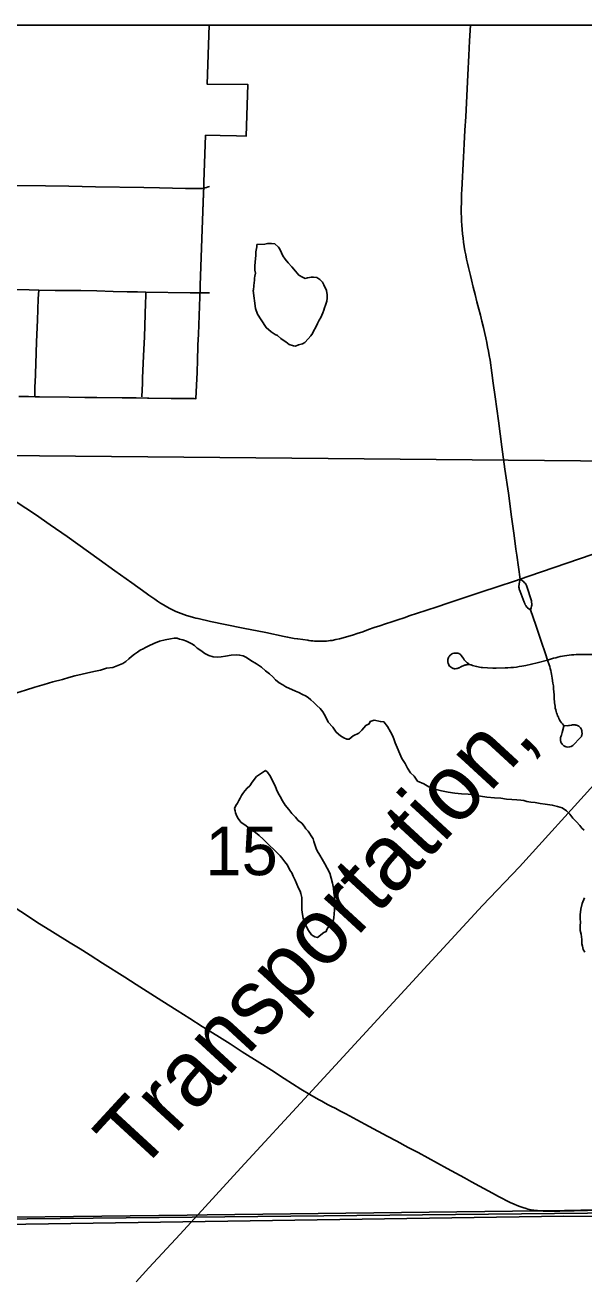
# Model space of a CAD drawing. Extents: x 0 to 34, y 0 to 22.
# Drawn here: x 6.162 to 6.642, y 19.822 to 20.9 of the extents above; entities that cross this region are included whole.
import ezdxf

# ---------------------------------------------------------------- set-up
doc = ezdxf.new("R2010")
doc.units = 0
for name, color, linetype in [('GM_X_City_Street', 7, 'Continuous'), ('GM_X_Corporation', 7, 'Continuous'), ('GM_X_County_Road', 7, 'Continuous'), ('GM_X_Minor_Lake', 7, 'Continuous'), ('GM_X_Minor_River', 7, 'Continuous'), ('GM_X_Rail_Line', 7, 'Continuous'), ('GM_X_Rail_Line_Text', 7, 'Continuous'), ('GM_X_Section_Text', 7, 'Continuous'), ('SH_Data', 7, 'Continuous')]:
    doc.layers.add(name, color=color, linetype=linetype)

msp = doc.modelspace()

# ---------------------------------------------------------------- linework, layer by layer
at = {"layer": 'GM_X_City_Street'}
msp.add_line((6.3123, 20.6697), (6.3204, 20.6696), dxfattribs=at)
for points in [[(6.5876, 20.4232), (6.5847, 20.4438), (6.5839, 20.4492), (6.5824, 20.4607), (6.5802, 20.477), (6.5774, 20.4973), (6.5745, 20.5178), (6.5719, 20.5371), (6.5688, 20.5596), (6.566, 20.5801), (6.5644, 20.5919), (6.5633, 20.6007), (6.5617, 20.6118), (6.561, 20.6156), (6.5603, 20.6194), (6.5596, 20.6232), (6.5588, 20.627), (6.558, 20.6308), (6.5572, 20.6346), (6.5559, 20.6398), (6.5546, 20.6451), (6.5534, 20.6503), (6.5521, 20.6555), (6.5504, 20.6618), (6.5488, 20.6682), (6.5472, 20.6745), (6.5457, 20.6809), (6.5448, 20.6844), (6.5439, 20.6879), (6.543, 20.6915), (6.5422, 20.695), (6.5414, 20.6986), (6.5407, 20.7022), (6.54, 20.7058), (6.5394, 20.7094), (6.5389, 20.7131), (6.5385, 20.7167), (6.538, 20.7204), (6.5377, 20.724), (6.5374, 20.7277), (6.5371, 20.7314), (6.537, 20.7347), (6.5369, 20.7381), (6.537, 20.7515), (6.5372, 20.7549), (6.5374, 20.7583), (6.5388, 20.7862), (6.5395, 20.7978), (6.5401, 20.8095), (6.5407, 20.8211), (6.5425, 20.8571), (6.5434, 20.8738), (6.5441, 20.8863), (6.5448, 20.9)], [(5.8462, 20.7635), (5.8689, 20.7637), (5.9069, 20.7639), (5.9308, 20.7641), (5.9497, 20.7642), (5.9829, 20.7645), (6.0222, 20.7645), (6.0504, 20.7641), (6.0655, 20.7639), (6.0959, 20.7632), (6.1213, 20.7628), (6.1367, 20.7625), (6.1542, 20.7621), (6.1793, 20.7616), (6.1993, 20.7613), (6.2222, 20.7609), (6.2638, 20.7602), (6.2774, 20.7599), (6.2998, 20.7594), (6.3115, 20.7593), (6.3137, 20.7594), (6.3148, 20.7595), (6.3156, 20.7598)], [(6.3156, 20.7598), (6.3164, 20.7599), (6.3179, 20.7603), (6.3191, 20.7607), (6.3203, 20.761)], [(6.0183, 20.6756), (6.0408, 20.675), (6.061, 20.6746), (6.0787, 20.674), (6.0949, 20.6736), (6.1122, 20.6733), (6.1466, 20.6726), (6.1652, 20.6722), (6.1734, 20.672), (6.1877, 20.6717), (6.2097, 20.6715), (6.2235, 20.6712), (6.2374, 20.6709), (6.2496, 20.6706), (6.2584, 20.6704), (6.2656, 20.6703), (6.3038, 20.6697), (6.3123, 20.6697)], [(6.17, 20.5804), (6.1702, 20.59), (6.1703, 20.592), (6.1709, 20.6086), (6.1716, 20.6274), (6.1723, 20.646), (6.1731, 20.6646), (6.1734, 20.672)], [(6.2621, 20.5802), (6.2626, 20.5919), (6.2628, 20.5963), (6.2637, 20.6155), (6.2644, 20.6317), (6.2654, 20.6606), (6.2655, 20.6671), (6.2656, 20.6703)], [(6.5964, 20.3969), (6.5949, 20.3978), (6.5939, 20.3987), (6.5933, 20.3993), (6.5928, 20.3999), (6.5923, 20.4006), (6.5919, 20.4013), (6.5915, 20.4024), (6.5911, 20.4035), (6.5875, 20.4128), (6.5871, 20.414), (6.5868, 20.4148), (6.5867, 20.4155), (6.5865, 20.4164), (6.5864, 20.4171), (6.5866, 20.4191), (6.5869, 20.4209), (6.5876, 20.4232)], [(6.5964, 20.3969), (6.5971, 20.3985), (6.5974, 20.4), (6.5976, 20.4009), (6.5972, 20.4047), (6.5933, 20.4169), (6.5929, 20.4179), (6.5924, 20.4189), (6.592, 20.4197), (6.5914, 20.4202), (6.5906, 20.4211), (6.5893, 20.4221), (6.5876, 20.4232)], [(6.6252, 20.2969), (6.6236, 20.2914), (6.623, 20.2892), (6.6227, 20.2884), (6.6225, 20.2877), (6.6224, 20.2872), (6.6223, 20.2867), (6.6222, 20.2856), (6.6222, 20.2846), (6.6223, 20.2841), (6.6225, 20.2836), (6.6226, 20.2831), (6.6228, 20.2826), (6.6231, 20.2822), (6.6236, 20.2813), (6.624, 20.2809), (6.6243, 20.2806), (6.6247, 20.2802), (6.6251, 20.2799), (6.6256, 20.2797), (6.6261, 20.2794), (6.6265, 20.2792), (6.627, 20.2791), (6.6275, 20.2789), (6.6286, 20.2788), (6.6301, 20.2789), (6.6315, 20.2793), (6.6329, 20.2801), (6.6396, 20.2871), (6.6402, 20.288), (6.6404, 20.2885), (6.6406, 20.289), (6.6407, 20.2895), (6.6408, 20.29), (6.6407, 20.2926), (6.6406, 20.2931), (6.6404, 20.2936), (6.6402, 20.294), (6.64, 20.2945), (6.6394, 20.2954), (6.639, 20.2958), (6.6387, 20.2961), (6.6383, 20.2965), (6.6379, 20.2968), (6.6374, 20.2971), (6.637, 20.2973), (6.636, 20.2977), (6.6355, 20.2978), (6.635, 20.2979), (6.6345, 20.298), (6.6336, 20.2979), (6.6326, 20.2979), (6.6316, 20.2977), (6.6301, 20.2975), (6.629, 20.2973), (6.6281, 20.2972), (6.625, 20.2975), (6.6247, 20.2977), (6.6239, 20.2987), (6.6232, 20.2997), (6.6223, 20.3009), (6.6215, 20.3022), (6.6209, 20.3034), (6.6204, 20.3045), (6.6198, 20.3057), (6.6194, 20.307), (6.6189, 20.3082), (6.6185, 20.3095), (6.6182, 20.3109), (6.6178, 20.3124), (6.6176, 20.3139), (6.6173, 20.3153), (6.6171, 20.3168), (6.617, 20.3183), (6.6169, 20.3198), (6.6167, 20.3238), (6.6165, 20.3264), (6.6163, 20.3289), (6.6161, 20.3314), (6.6158, 20.3339), (6.6152, 20.3381), (6.6149, 20.3398), (6.6146, 20.3414), (6.6142, 20.3431), (6.6139, 20.3448), (6.6134, 20.3464), (6.613, 20.3481), (6.6124, 20.3497), (6.6112, 20.3537), (6.6094, 20.3591), (6.6056, 20.3699), (6.601, 20.3837), (6.5964, 20.3969)], [(6.5437, 20.3501), (6.5425, 20.3509), (6.5419, 20.3514), (6.5413, 20.3519), (6.5404, 20.3529), (6.5395, 20.354), (6.5387, 20.3551), (6.5379, 20.3562), (6.5368, 20.3577), (6.5365, 20.3581), (6.5362, 20.3584), (6.5358, 20.3587), (6.5354, 20.359), (6.535, 20.3592), (6.5345, 20.3594), (6.5341, 20.3595), (6.5333, 20.3596), (6.5322, 20.3597), (6.5305, 20.3596), (6.5295, 20.3593), (6.5291, 20.359), (6.5286, 20.3588), (6.5282, 20.3585), (6.5274, 20.3579), (6.527, 20.3575), (6.5267, 20.3571), (6.5262, 20.3564), (6.5259, 20.3558), (6.5256, 20.355), (6.5254, 20.3543), (6.5254, 20.3538), (6.5253, 20.3526), (6.5254, 20.3517), (6.5255, 20.3512), (6.5257, 20.3507), (6.5261, 20.3498), (6.5263, 20.3493), (6.5269, 20.3485), (6.5273, 20.3481), (6.5277, 20.3478), (6.5281, 20.3475), (6.5285, 20.3472), (6.5289, 20.3469), (6.5299, 20.3465), (6.5304, 20.3464), (6.531, 20.3462), (6.5317, 20.3462), (6.5328, 20.3463), (6.5335, 20.3464), (6.5341, 20.3466), (6.5348, 20.3469), (6.5354, 20.3471), (6.536, 20.3475), (6.5372, 20.3482), (6.5378, 20.3485), (6.5384, 20.3488), (6.539, 20.3491), (6.5396, 20.3493), (6.5402, 20.3494), (6.5409, 20.3496), (6.5416, 20.3497), (6.5424, 20.3498), (6.5432, 20.3498), (6.5448, 20.3497), (6.5455, 20.3495), (6.5467, 20.349), (6.5478, 20.3487), (6.549, 20.3483), (6.5502, 20.348), (6.5515, 20.3478), (6.5527, 20.3475), (6.5539, 20.3474), (6.5552, 20.3472), (6.5596, 20.3469), (6.5641, 20.3468), (6.5669, 20.3467), (6.5747, 20.3469), (6.5771, 20.3471), (6.5795, 20.3472), (6.5819, 20.3474), (6.5843, 20.3477), (6.5866, 20.348), (6.5889, 20.3483), (6.5923, 20.3489), (6.5973, 20.3501), (6.6022, 20.3513), (6.6112, 20.3537)], [(6.6112, 20.3537), (6.6145, 20.3547), (6.6163, 20.3552), (6.6182, 20.3557), (6.6201, 20.3562), (6.622, 20.3567), (6.6239, 20.357), (6.6258, 20.3574), (6.6277, 20.3577), (6.6297, 20.3579), (6.6317, 20.3581), (6.6336, 20.3583), (6.6356, 20.3584), (6.6376, 20.3585), (6.6501, 20.3586)], [(6.154, 20.1399), (6.162, 20.1347), (6.1719, 20.1282), (6.1853, 20.1199), (6.2004, 20.1104), (6.2091, 20.1051), (6.2113, 20.1039), (6.2177, 20.0997), (6.2282, 20.0929), (6.2475, 20.0808), (6.2574, 20.0745), (6.2792, 20.0606), (6.2926, 20.0523), (6.3035, 20.0454), (6.3141, 20.0385), (6.3267, 20.0306), (6.338, 20.0234), (6.3484, 20.0167), (6.3635, 20.0072), (6.3738, 20.0008), (6.3846, 19.9938), (6.399, 19.9845), (6.4066, 19.98), (6.4141, 19.9757), (6.4169, 19.9741), (6.4197, 19.9725), (6.4225, 19.971), (6.4254, 19.9695), (6.4283, 19.9681), (6.4331, 19.9656), (6.4376, 19.9632), (6.4471, 19.9582), (6.4576, 19.9525), (6.4732, 19.9442), (6.4815, 19.9397), (6.4913, 19.9344), (6.4997, 19.9299), (6.5249, 19.9162), (6.5286, 19.9142), (6.5323, 19.9122), (6.536, 19.9102), (6.5396, 19.9082), (6.5458, 19.9048), (6.5527, 19.901), (6.5638, 19.8949), (6.569, 19.8922), (6.5723, 19.8905), (6.5756, 19.8888), (6.579, 19.8871), (6.5823, 19.8855), (6.5849, 19.8845), (6.5874, 19.8835), (6.59, 19.8826), (6.5927, 19.8817), (6.5941, 19.8813), (6.5955, 19.881), (6.5969, 19.8807), (6.5983, 19.8805), (6.5993, 19.8803)], [(6.5993, 19.8803), (6.6012, 19.8801), (6.6026, 19.88), (6.6074, 19.8796), (6.6126, 19.8795), (6.6218, 19.8796), (6.6339, 19.8799), (6.6455, 19.8801)]]:
    msp.add_lwpolyline(points, dxfattribs=at)
at = {"layer": 'GM_X_Corporation'}
for points in [[(8.9, 14.7645), (8.9, 20.9), (2.1, 20.9)], [(8.9, 14.7645), (8.9, 20.9), (4.3188, 20.9), (4.3184, 20.7771), (4.2133, 20.7749)], [(6.1562, 20.5804), (6.1646, 20.5803), (6.1704, 20.5802), (6.174, 20.5802), (6.1997, 20.5799), (6.213, 20.5797), (6.2157, 20.5797), (6.2235, 20.5796), (6.2453, 20.5793), (6.2574, 20.5792), (6.2669, 20.5791), (6.2682, 20.579), (6.2873, 20.5788), (6.3056, 20.5786), (6.3072, 20.5786), (6.3087, 20.5785), (6.3092, 20.5902), (6.3096, 20.6012), (6.31, 20.6121), (6.3104, 20.6231), (6.3104, 20.6246), (6.3108, 20.6341), (6.312, 20.6663), (6.3122, 20.6719), (6.3123, 20.6758), (6.3138, 20.7165), (6.3152, 20.7554), (6.3154, 20.7611), (6.3156, 20.7649), (6.317, 20.8052), (6.3295, 20.8049), (6.3437, 20.8047), (6.352, 20.8045), (6.3532, 20.8489), (6.3184, 20.8491), (6.3201, 20.9), (4.3311, 20.9)], [(8.9, 20.9), (6.3201, 20.9), (6.3184, 20.8491), (6.3532, 20.8489), (6.352, 20.8045), (6.3437, 20.8047), (6.3295, 20.8049), (6.317, 20.8052), (6.3156, 20.7649), (6.3154, 20.7611), (6.3152, 20.7552), (6.3138, 20.7165), (6.3123, 20.6758), (6.3122, 20.6719), (6.312, 20.6663), (6.3108, 20.6341), (6.3104, 20.6246), (6.3104, 20.6231), (6.31, 20.6121), (6.3096, 20.6012), (6.3092, 20.5902), (6.3087, 20.5785), (6.3056, 20.5786), (6.2873, 20.5788), (6.2682, 20.579), (6.2669, 20.5791), (6.2574, 20.5792), (6.2453, 20.5793), (6.2235, 20.5796), (6.2157, 20.5797), (6.213, 20.5797), (6.1997, 20.5799), (6.174, 20.5802), (6.1704, 20.5802), (6.1646, 20.5803), (6.1562, 20.5804)], [(6.0564, 19.8732), (6.3012, 19.8762), (6.3184, 19.8764), (6.5809, 19.8796), (6.5969, 19.8798), (6.6114, 19.8799), (6.6397, 19.8803), (6.6588, 19.8805)], [(6.7951, 19.8748), (6.6252, 19.8752), (5.796, 19.8628), (5.7954, 19.4239), (5.6962, 19.4661), (5.5805, 19.5179), (5.4836, 19.559), (5.3782, 19.6037), (5.3125, 19.6331), (5.2567, 19.6619), (4.9247, 19.8643), (4.8676, 19.864), (4.7913, 19.8636), (4.5436, 19.8621), (4.3236, 19.8619), (4.3217, 19.3339), (4.3203, 19.2074), (4.3167, 18.4782), (4.3138, 18.3964)]]:
    msp.add_lwpolyline(points, dxfattribs=at)
for points in [[(6.9985, 20.9), (6.0313, 20.9), (6.0187, 20.5307), (6.9806, 20.5218)], [(6.9806, 20.5218), (6.9448, 19.8807), (6.7304, 19.8786), (6.2486, 19.8738), (5.993, 19.8711), (6.0187, 20.5307)]]:
    msp.add_lwpolyline(points, close=True, dxfattribs=at)
at = {"layer": 'GM_X_County_Road'}
msp.add_lwpolyline([(6.1533, 20.4903), (6.1623, 20.4844), (6.1706, 20.4788), (6.1833, 20.47), (6.1978, 20.4599), (6.2254, 20.4401), (6.239, 20.4303), (6.2536, 20.42), (6.2659, 20.4112), (6.2683, 20.4094), (6.2707, 20.4077), (6.2732, 20.406), (6.2756, 20.4043), (6.2782, 20.4027), (6.2808, 20.4011), (6.2835, 20.3995), (6.2863, 20.398), (6.289, 20.3965), (6.2914, 20.3955), (6.2937, 20.3946), (6.2961, 20.3937), (6.3005, 20.3921), (6.3036, 20.3911), (6.3065, 20.3903), (6.3085, 20.3898), (6.3105, 20.3893), (6.3213, 20.3869), (6.3337, 20.3843), (6.3494, 20.3811), (6.3688, 20.3773), (6.3846, 20.374), (6.3875, 20.3735), (6.3904, 20.3729), (6.3933, 20.3723), (6.3962, 20.3718), (6.4049, 20.3707), (6.4058, 20.3706), (6.4075, 20.3703), (6.4091, 20.3702), (6.4108, 20.37), (6.4125, 20.3699), (6.4156, 20.3698), (6.418, 20.3699), (6.4209, 20.37), (6.4226, 20.3702), (6.4242, 20.3704), (6.4259, 20.3706), (6.429, 20.3713), (6.4321, 20.372), (6.4352, 20.3728), (6.4382, 20.3737), (6.4413, 20.3745), (6.4443, 20.3754), (6.4474, 20.3764), (6.4522, 20.3781), (6.4571, 20.3799), (6.462, 20.3816), (6.4669, 20.3832), (6.4718, 20.3848), (6.4771, 20.3865), (6.4824, 20.3883), (6.4877, 20.3901), (6.493, 20.3919), (6.4983, 20.3937), (6.5073, 20.3967), (6.5163, 20.3996), (6.5253, 20.4025), (6.5495, 20.4106), (6.573, 20.4184), (6.5783, 20.4201), (6.5835, 20.4218), (6.5876, 20.4232), (6.5951, 20.4258), (6.6496, 20.4446)], dxfattribs=at)
at = {"layer": 'GM_X_Minor_Lake'}
for points in [[(6.358, 20.6716), (6.3598, 20.656), (6.3617, 20.6514), (6.3648, 20.6465), (6.3691, 20.6397), (6.3733, 20.636), (6.3768, 20.6338), (6.3787, 20.633), (6.3817, 20.6304), (6.3837, 20.6289), (6.386, 20.6274), (6.389, 20.6252), (6.3925, 20.6241), (6.3944, 20.6237), (6.397, 20.6249), (6.4004, 20.6257), (6.4023, 20.6269), (6.4053, 20.6299), (6.4075, 20.6326), (6.409, 20.6345), (6.4101, 20.6372), (6.4116, 20.6395), (6.4131, 20.6433), (6.4146, 20.646), (6.416, 20.6483), (6.4179, 20.6525), (6.4186, 20.6548), (6.4193, 20.6567), (6.4201, 20.659), (6.4212, 20.6624), (6.4215, 20.6651), (6.4215, 20.6678), (6.4211, 20.6715), (6.4187, 20.6765), (6.4175, 20.6787), (6.4152, 20.681), (6.4126, 20.6828), (6.4099, 20.6832), (6.408, 20.6832), (6.4046, 20.6824), (6.4027, 20.682), (6.4004, 20.6831), (6.3973, 20.6849), (6.3943, 20.6883), (6.3912, 20.6921), (6.3881, 20.6955), (6.3854, 20.6985), (6.3835, 20.7015), (6.3823, 20.7041), (6.3807, 20.7072), (6.3796, 20.709), (6.3765, 20.7117), (6.3738, 20.712), (6.372, 20.712), (6.3701, 20.712), (6.3678, 20.7116), (6.361, 20.7111)], [(6.361, 20.7111), (6.361, 20.7092), (6.3603, 20.705), (6.3603, 20.7016), (6.36, 20.6993), (6.3593, 20.6928), (6.3594, 20.689), (6.3598, 20.6864), (6.3594, 20.6841), (6.3591, 20.6822), (6.3591, 20.6803), (6.3587, 20.6784), (6.3584, 20.6757), (6.3581, 20.6723), (6.358, 20.6716)], [(6.3686, 20.2588), (6.3609, 20.2536), (6.3571, 20.2486), (6.3549, 20.2455), (6.3527, 20.2436), (6.3508, 20.2413), (6.3489, 20.239), (6.3478, 20.2371), (6.3467, 20.2348), (6.3456, 20.2328), (6.3445, 20.2305), (6.343, 20.2286), (6.3419, 20.226), (6.3423, 20.2241), (6.3427, 20.2222), (6.3439, 20.2195), (6.345, 20.2173), (6.3474, 20.2142), (6.3493, 20.2127), (6.3516, 20.2113), (6.3539, 20.2094), (6.3573, 20.2071), (6.36, 20.2053), (6.3631, 20.2027), (6.3665, 20.1997), (6.3812, 20.1852)], [(6.3812, 20.1852), (6.3827, 20.1835), (6.385, 20.1801), (6.3873, 20.1771), (6.3893, 20.173), (6.3912, 20.1707), (6.3924, 20.1677), (6.3939, 20.1643), (6.3955, 20.1609), (6.397, 20.1575), (6.3982, 20.1548), (6.399, 20.1529), (6.3998, 20.1495), (6.3998, 20.1469), (6.3999, 20.1438), (6.3999, 20.1389), (6.4004, 20.1347), (6.4008, 20.1317), (6.4016, 20.1298), (6.4032, 20.1252), (6.4055, 20.1211), (6.4082, 20.1173), (6.4109, 20.1155), (6.4132, 20.1151), (6.4188, 20.1194), (6.4207, 20.1201), (6.4214, 20.122), (6.4236, 20.1255), (6.4255, 20.127), (6.4266, 20.129), (6.4274, 20.132), (6.4277, 20.1354), (6.428, 20.1388), (6.428, 20.1426), (6.4279, 20.1461), (6.4279, 20.1499), (6.4274, 20.1537), (6.427, 20.1575), (6.4262, 20.1616), (6.4238, 20.1703), (6.4215, 20.1745), (6.4195, 20.1783), (6.4172, 20.1824), (6.4153, 20.1858), (6.4129, 20.1896), (6.4122, 20.1915), (6.411, 20.1949), (6.4102, 20.1975), (6.4094, 20.1998), (6.4078, 20.2024), (6.4063, 20.2047), (6.4051, 20.2066), (6.4032, 20.2085), (6.4017, 20.2107), (6.3997, 20.2134), (6.3967, 20.2156), (6.3943, 20.2186), (6.3913, 20.2216), (6.3886, 20.225), (6.3855, 20.2288), (6.3832, 20.2325), (6.3812, 20.2363), (6.3793, 20.2393), (6.3781, 20.2424), (6.3769, 20.2454), (6.3722, 20.2545), (6.3703, 20.2571), (6.3686, 20.2588)]]:
    msp.add_lwpolyline(points, dxfattribs=at)
at = {"layer": 'GM_X_Minor_River'}
for points in [[(6.1547, 20.3255), (6.1622, 20.3279), (6.1701, 20.3303), (6.1781, 20.3326), (6.1856, 20.335), (6.194, 20.337), (6.1993, 20.3386), (6.2045, 20.3402), (6.2208, 20.3438), (6.2265, 20.345), (6.2318, 20.3466), (6.2371, 20.3474), (6.2416, 20.349), (6.2458, 20.3506), (6.2484, 20.3525), (6.251, 20.3548), (6.2533, 20.3567), (6.2559, 20.3587), (6.2585, 20.3606), (6.2608, 20.3621), (6.2634, 20.3633), (6.2653, 20.3645), (6.2683, 20.366), (6.2725, 20.368), (6.2774, 20.37), (6.2823, 20.3712), (6.2869, 20.372), (6.2899, 20.3724), (6.2925, 20.3724), (6.2944, 20.3717), (6.2975, 20.371), (6.3005, 20.3699), (6.3028, 20.3687), (6.3051, 20.3676), (6.3074, 20.3661), (6.3097, 20.3639), (6.3128, 20.362), (6.3162, 20.3594), (6.3197, 20.3575), (6.3235, 20.3565), (6.3273, 20.3561), (6.3303, 20.3565), (6.3341, 20.357), (6.339, 20.3578), (6.3432, 20.3582), (6.3462, 20.3579), (6.3493, 20.3572), (6.3523, 20.356), (6.3558, 20.3534), (6.3607, 20.3505), (6.365, 20.3475), (6.3684, 20.3445), (6.3719, 20.3418), (6.3749, 20.3392), (6.3772, 20.3366), (6.3803, 20.334), (6.3834, 20.3325), (6.386, 20.3306), (6.3944, 20.3269), (6.3971, 20.3258), (6.4002, 20.324), (6.4028, 20.3228), (6.4051, 20.3214), (6.4074, 20.3195), (6.4101, 20.3172), (6.4128, 20.3146), (6.4155, 20.312), (6.4178, 20.309), (6.4202, 20.3052), (6.4225, 20.3003)], [(6.4225, 20.3003), (6.4263, 20.2958), (6.4294, 20.2916), (6.4329, 20.2886), (6.436, 20.2868), (6.4386, 20.2857), (6.4405, 20.2857), (6.4439, 20.2884), (6.4488, 20.2907), (6.4514, 20.2934), (6.4548, 20.2973), (6.4578, 20.2988), (6.4585, 20.3007), (6.4619, 20.3019), (6.4673, 20.3008), (6.4703, 20.3005), (6.4734, 20.2964), (6.4761, 20.2918), (6.4777, 20.2888), (6.4788, 20.2858), (6.48, 20.2824), (6.4859, 20.2691), (6.4886, 20.2646), (6.4906, 20.2608), (6.4933, 20.2567), (6.4963, 20.2537), (6.4994, 20.2495), (6.5048, 20.2473), (6.509, 20.2447), (6.5143, 20.2425), (6.52, 20.2411), (6.5257, 20.24), (6.5314, 20.2393), (6.5371, 20.2386), (6.5428, 20.2383), (6.5482, 20.2376), (6.5535, 20.2365), (6.5588, 20.2358), (6.5656, 20.2352), (6.571, 20.2348), (6.5759, 20.2341), (6.5805, 20.2338), (6.5846, 20.2335), (6.5881, 20.2332), (6.5907, 20.2328), (6.5934, 20.2321), (6.5968, 20.2314), (6.6006, 20.231), (6.6048, 20.2303), (6.609, 20.2296), (6.6151, 20.2289), (6.6196, 20.2278), (6.6238, 20.2264), (6.6273, 20.2241), (6.6303, 20.2211), (6.633, 20.2177), (6.6361, 20.2144), (6.6388, 20.2114), (6.6407, 20.2091), (6.6427, 20.2072)], [(6.643, 20.1491), (6.6408, 20.1441), (6.6397, 20.1395), (6.6391, 20.1346), (6.6391, 20.1308), (6.6395, 20.1285), (6.6392, 20.1247), (6.6392, 20.1209), (6.64, 20.1179), (6.6405, 20.1133), (6.6405, 20.1095), (6.6413, 20.1076), (6.6417, 20.1046), (6.6433, 20.1023)]]:
    msp.add_lwpolyline(points, dxfattribs=at)
at = {"layer": 'GM_X_Rail_Line'}
msp.add_lwpolyline([(6.2574, 19.8187), (6.2683, 19.8309), (6.295, 19.8596), (6.3473, 19.9168), (6.4056, 19.9799), (6.5249, 20.1094), (6.5553, 20.1425), (6.5871, 20.1758), (6.6509, 20.2462)], dxfattribs=at)
at = {"layer": 'SH_Data'}
msp.add_line((2.1, 20.9), (8.9, 20.9), dxfattribs=at)

# ---------------------------------------------------------------- texts
at = {"layer": 'GM_X_Rail_Line_Text'}
msp.add_text('Transportation,', height=0.056629, rotation=47.366, dxfattribs=at).set_placement((6.259, 19.9108))
at = {"layer": 'GM_X_Section_Text'}
msp.add_text('15', height=0.04186, rotation=0, dxfattribs=at).set_placement((6.3168, 20.1686))

doc.saveas('drawing.dxf')
